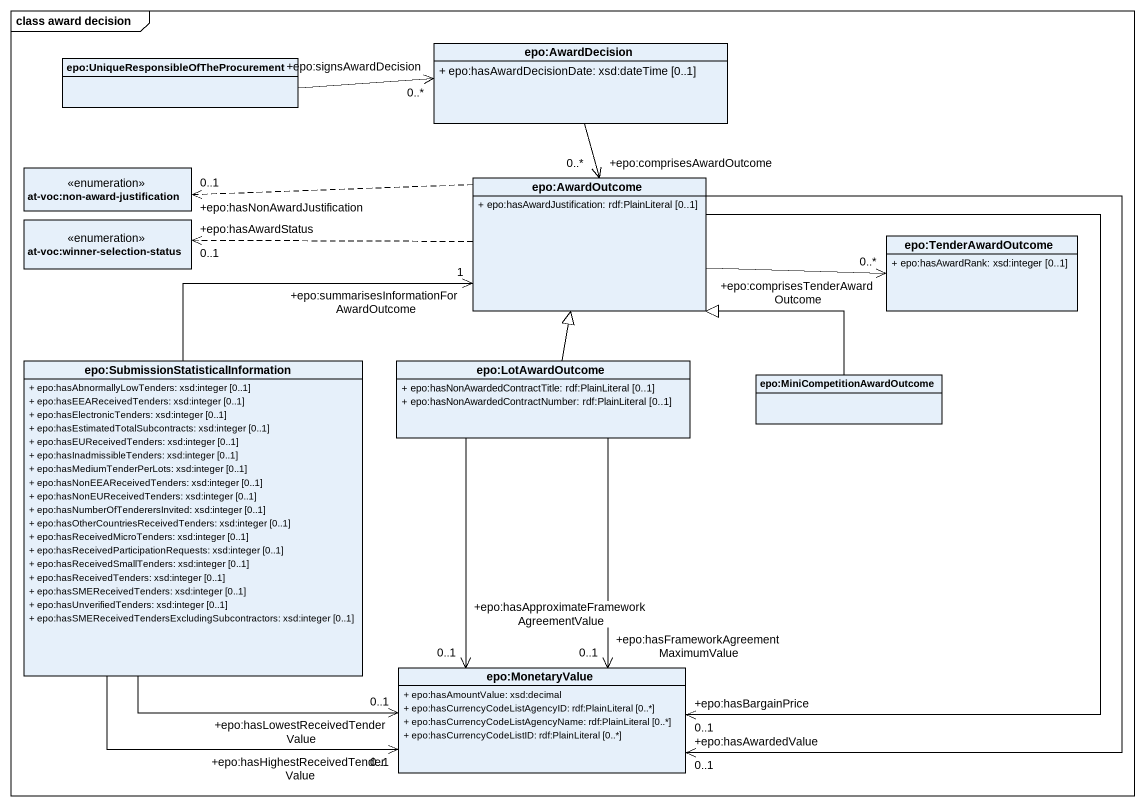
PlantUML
@startuml
mainframe class award decision
hide circle
hide empty members
skinparam classAttributeIconSize 0
class "epo:UniqueResponsibleOfTheProcurement" as epo_UniqueResponsibleOfThePr
class "epo:AwardDecision" as epo_AwardDecision {
  + epo:hasAwardDecisionDate: xsd:dateTime [0..1]
}
enum "at-voc:non-award-justification" as at_voc_non_award
class "epo:AwardOutcome" as epo_AwardOutcome {
  + epo:hasAwardJustification: rdf:PlainLiteral [0..1]
}
enum "at-voc:winner-selection-status" as at_voc_winner_selection
class "epo:TenderAwardOutcome" as epo_TenderAwardOutcome {
  + epo:hasAwardRank: xsd:integer [0..1]
}
class "epo:SubmissionStatisticalInformation" as epo_SubmissionStatisticalInf {
  + epo:hasAbnormallyLowTenders: xsd:integer [0..1]
  + epo:hasEEAReceivedTenders: xsd:integer [0..1]
  + epo:hasElectronicTenders: xsd:integer [0..1]
  + epo:hasEstimatedTotalSubcontracts: xsd:integer [0..1]
  + epo:hasEUReceivedTenders: xsd:integer [0..1]
  + epo:hasInadmissibleTenders: xsd:integer [0..1]
  + epo:hasMediumTenderPerLots: xsd:integer [0..1]
  + epo:hasNonEEAReceivedTenders: xsd:integer [0..1]
  + epo:hasNonEUReceivedTenders: xsd:integer [0..1]
  + epo:hasNumberOfTenderersInvited: xsd:integer [0..1]
  + epo:hasOtherCountriesReceivedTenders: xsd:integer [0..1]
  + epo:hasReceivedMicroTenders: xsd:integer [0..1]
  + epo:hasReceivedParticipationRequests: xsd:integer [0..1]
  + epo:hasReceivedSmallTenders: xsd:integer [0..1]
  + epo:hasReceivedTenders: xsd:integer [0..1]
  + epo:hasSMEReceivedTenders: xsd:integer [0..1]
  + epo:hasUnverifiedTenders: xsd:integer [0..1]
  + epo:hasSMEReceivedTendersExcludingSubcontractors: xsd:integer [0..1]
}
class "epo:LotAwardOutcome" as epo_LotAwardOutcome {
  + epo:hasNonAwardedContractTitle: rdf:PlainLiteral [0..1]
  + epo:hasNonAwardedContractNumber: rdf:PlainLiteral [0..1]
}
class "epo:MiniCompetitionAwardOutcome" as epo_MiniCompetitionAwardOutc
class "epo:MonetaryValue" as epo_MonetaryValue {
  + epo:hasAmountValue: xsd:decimal
  + epo:hasCurrencyCodeListAgencyID: rdf:PlainLiteral [0..*]
  + epo:hasCurrencyCodeListAgencyName: rdf:PlainLiteral [0..*]
  + epo:hasCurrencyCodeListID: rdf:PlainLiteral [0..*]
}
epo_UniqueResponsibleOfThePr -right-> "+epo:signsAwardDecision\n0..*" epo_AwardDecision
epo_AwardDecision --> "+epo:comprisesAwardOutcome\n0..*" epo_AwardOutcome
epo_AwardOutcome .left.> "+epo:hasNonAwardJustification\n0..1" at_voc_non_award
epo_AwardOutcome .left.> "+epo:hasAwardStatus\n0..1" at_voc_winner_selection
epo_AwardOutcome -right-> "+epo:comprisesTenderAwardOutcome\n0..*" epo_TenderAwardOutcome
epo_AwardOutcome --> "+epo:hasBargainPrice\n0..1" epo_MonetaryValue
epo_AwardOutcome --> "+epo:hasAwardedValue\n0..1" epo_MonetaryValue
epo_SubmissionStatisticalInf -up-> "+epo:summarisesInformationForAwardOutcome\n1" epo_AwardOutcome
epo_SubmissionStatisticalInf -right-> "+epo:hasLowestReceivedTenderValue\n0..1" epo_MonetaryValue
epo_SubmissionStatisticalInf -right-> "+epo:hasHighestReceivedTenderValue\n0..1" epo_MonetaryValue
epo_LotAwardOutcome -up-|> epo_AwardOutcome
epo_LotAwardOutcome --> "+epo:hasFrameworkAgreementMaximumValue\n0..1" epo_MonetaryValue
epo_LotAwardOutcome --> "+epo:hasApproximateFrameworkAgreementValue\n0..1" epo_MonetaryValue
epo_MiniCompetitionAwardOutc -left-|> epo_AwardOutcome
@enduml
